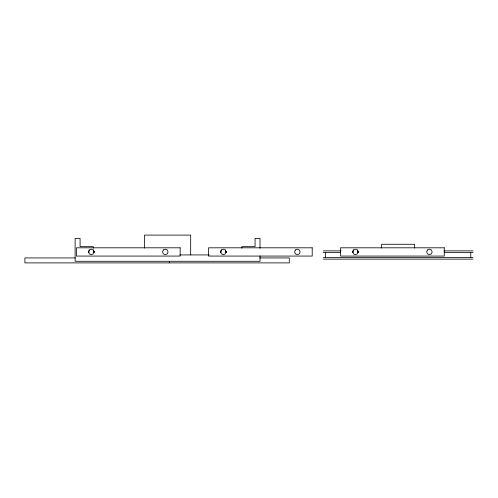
<?xml version="1.0" encoding="UTF-8"?>
<svg xmlns="http://www.w3.org/2000/svg" width="498" height="498" viewBox="0 0 498 498"><rect width="100%" height="100%" fill="white"/><g stroke="black" fill="none" stroke-linecap="round" stroke-linejoin="round"><path stroke-width="0.75" d="M94.054 251.938L93.991 252.698L93.991 251.247L93.244 253.899L91.283 254.715L89.323 253.899L88.569 251.247L88.569 252.698L89.298 249.99L91.283 249.168L93.263 249.99L94.085 251.976L93.263 249.99M226.111 251.938L226.048 252.698L226.048 251.247L225.301 253.899L223.341 254.715L221.38 253.899L220.626 251.247L220.626 252.698L221.355 249.99L223.341 249.168L225.32 249.99L226.142 251.976L225.32 249.99M358.168 251.938L358.106 252.698L358.106 251.247L357.359 253.899L355.398 254.715L353.437 253.899L352.684 251.247L352.684 252.698L353.412 249.99L355.398 249.168L357.383 249.99L358.205 251.976L357.383 249.99M88.507 251.938L89.323 249.977M221.38 249.977L220.533 251.976M353.437 249.977L352.59 251.976M323.196 250.874L341.18 250.874M443.917 250.874L473.1 250.874M323.196 252.53L340.682 252.53M444.16 252.53L473.1 252.53M179.896 254.92L209.185 254.92M323.327 257.478L472.969 257.478M75.347 257.939L24.9 257.939L24.9 262.894L289.301 262.894L289.301 257.939L259.682 257.939M323.327 259.128L472.969 259.128M470.778 252.53L470.778 257.478M414.653 248.023L414.653 244.275L381.642 244.275L381.642 248.023M325.518 252.53L325.518 257.478M260.012 248.321L260.012 238.411L255.063 238.411L255.063 246.666L241.854 246.666L241.854 248.166M260.012 255.941L260.012 261.276L75.13 261.276L75.13 238.411L80.085 238.411L80.085 246.666L93.288 246.666L93.288 248.166M190.684 254.92L190.684 235.106L144.464 235.106L144.464 248.06M169.581 261.475L169.581 262.894M163.332 249.977L162.522 251.938L163.332 253.899L165.292 254.715L167.253 253.899L168.069 251.938L167.253 249.977L165.292 249.168L163.332 249.977M295.389 249.977L294.579 251.938L295.389 253.899L297.35 254.715L299.31 253.899L300.126 251.938L299.31 249.977L297.35 249.168L295.389 249.977M427.446 249.977L426.637 251.938L427.446 253.899L429.407 254.715L431.368 253.899L432.183 251.938L431.368 249.977L429.407 249.168L427.446 249.977M180.151 247.811L76.424 247.811L76.424 256.065L180.151 256.065L180.151 247.811M312.209 247.811L208.481 247.811L208.481 256.065L312.209 256.065L312.209 247.811M444.266 247.811L340.539 247.811L340.539 256.065L444.266 256.065L444.266 247.811"/></g></svg>
